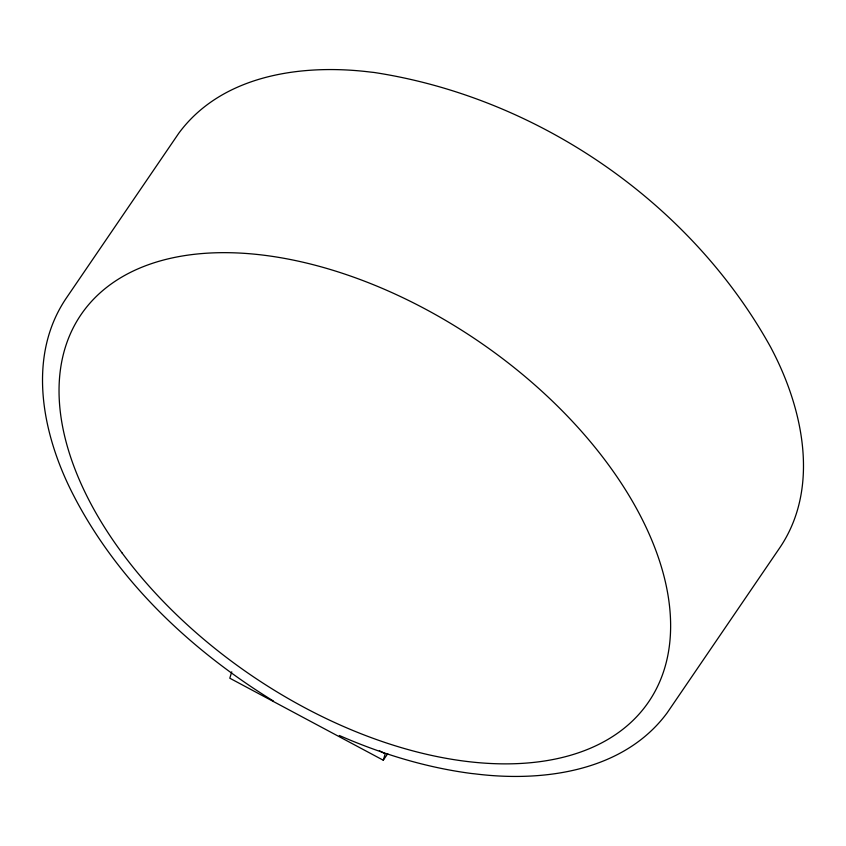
<?xml version="1.0" encoding="UTF-8"?>
<svg xmlns="http://www.w3.org/2000/svg" width="846" height="846" viewBox="0 0 846 846"><rect width="100%" height="100%" fill="white"/><g stroke="black" fill="none" stroke-linecap="round" stroke-linejoin="round"><path stroke-width="1.27" d="M231.741 671.84L229.795 678.206L383.28 760.226L387.732 753.691M383.28 760.226L385.216 753.849L379.399 750.74M339.309 735.491C381.451 753.871 425.76 767.512 471.412 773.487L475.23 773.889C543.111 782.36 623.735 771.626 667.177 712.818L778.923 549.022C820.197 489.506 803.531 410.405 772.313 350.36L770.791 347.42C690.495 202.31 537.686 97.449 373.974 72.449L370.77 72.111C302.889 63.64 222.265 74.374 178.823 133.182L67.077 296.978C25.803 356.494 42.469 435.595 73.687 495.64L75.506 499.14C120.312 583.761 192.56 651.23 273.47 701.059M122.004 552.861A343.561 202.014 34.3 0 0 647.201 703.946A343.561 202.014 34.3 0 0 325.276 268.002A343.561 202.014 34.3 0 0 122.004 552.861"/></g></svg>
